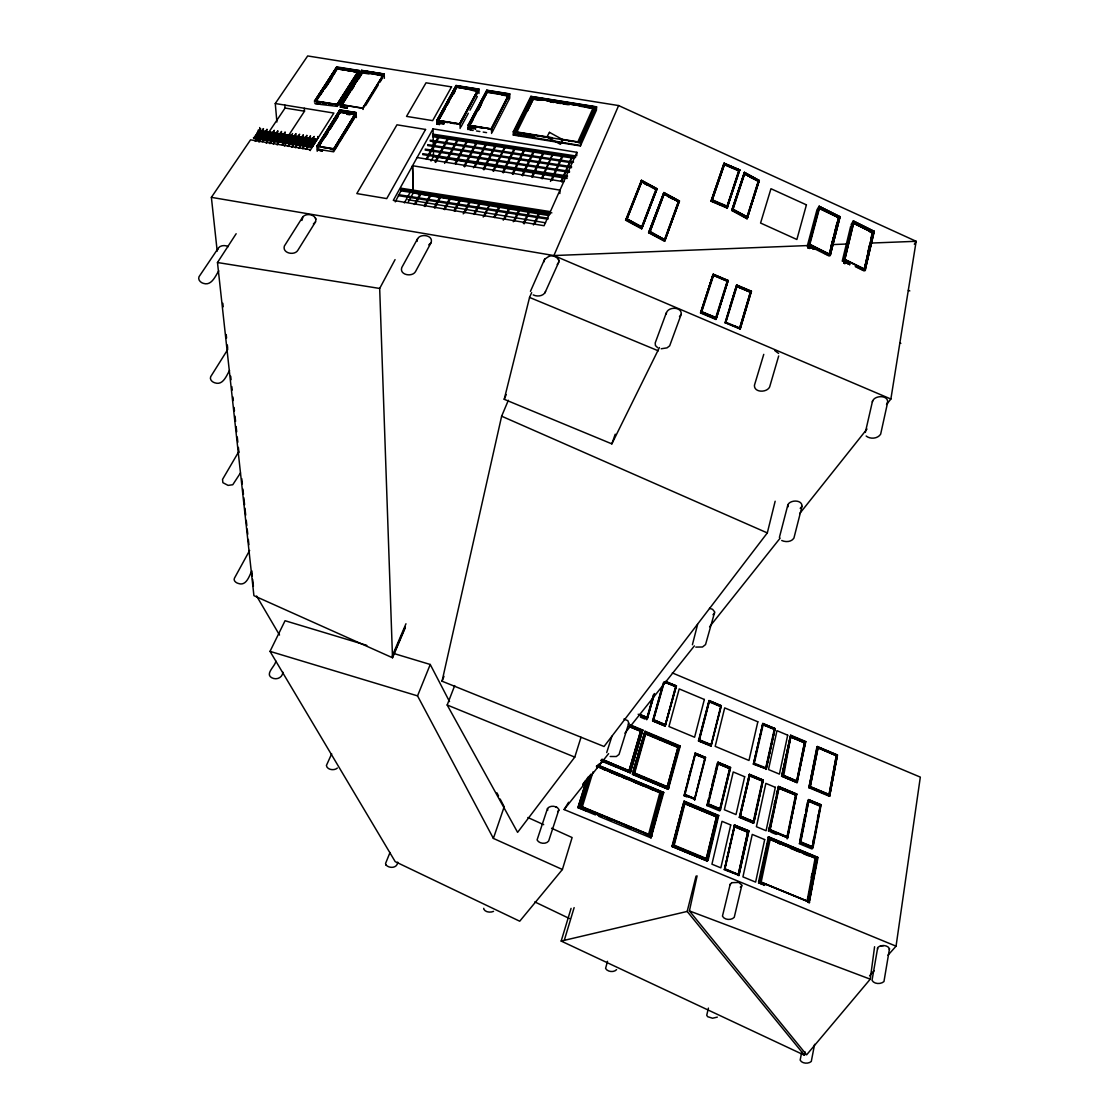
<?xml version="1.0" encoding="UTF-8"?>
<svg xmlns="http://www.w3.org/2000/svg" width="1119" height="1119" viewBox="0 0 1119 1119"><rect width="100%" height="100%" fill="white"/><g stroke="black" fill="none" stroke-linecap="round" stroke-linejoin="round"><path stroke-width="1.5" d="M477.477 90.751L459.461 124.153L438.2 120.544L456.706 87.268L477.477 90.751L459.461 124.153M478.065 91.059L456.468 87.058L437.613 120.95M478.96 93.45L478.974 89.142L456.076 85.492L436.662 121.439M486.751 91.282L486.765 90.205L509.76 93.884L509.704 98.178L492.388 131.916M487.143 92.317L508.837 95.786L505.508 95.255M487.674 128.559L490.961 128.923M491.227 130.028L509.411 94.024L486.919 90.429L468.441 125.118L486.989 90.695M491.605 133.441L491.647 129.091L468.078 125.258L468.092 129.622M255.761 135.231L314.145 144.113M255.65 135.007L314.103 144.365M315.068 142.84L256.573 133.273M258.461 130.28L316.999 139.805M259.65 127.552L259.804 128.084M259.832 129.105L260.853 129.077L259.79 128.741M508.963 98.472L509.005 96.304M340.763 105.102L361.885 70.959L383.481 74.413L361.927 71.658L340.763 105.102L344.302 105.745M513.299 135.049L513.285 131.678L530.896 96.346L596.581 106.837L596.413 110.166L580.397 145.96M515.537 135.007L514.125 134.266L579.069 145.274M515.425 132.252L530.154 102.99M516.81 132L533.525 98.262L593.126 107.788L532.49 98.304M517.3 135.287L518.726 135.525M520.475 135.805L521.916 136.042M530.882 97.185L530.896 96.346M312.215 147.33L253.412 137.777M257.608 131.664L316.062 141.26L257.79 132.308M488.094 128.909L491.297 129.426L509.061 94.332L487.087 91.506L468.847 125.776L487.087 91.506M559.864 193.531L559.976 190.132L576.872 152.31L433.039 128.867L393.301 200.385L544.086 225.73L559.976 190.132L412.547 165.71L413.219 192.93L548.758 215.561M483.758 908.32L483.73 909.048C485.408 912.377 490.416 912.726 493.535 911.384M576.733 155.765L576.872 152.31M577.796 142.029L593.126 107.788M596.581 106.837L580.593 142.603L580.439 145.96L513.243 135.035M530.448 291.36L544.645 259.202L548.856 256.405M448.929 137.735L448.173 137.329L434.983 161.891M450.411 196.832L451.153 197.35L450.467 196.748L444.061 209.169M544.002 261.86L544.659 259.202M557.206 264.448C562.549 259.482 553.653 254.097 548.856 256.405M480.848 201.91L480.135 201.406L480.806 202.007L474.708 214.414M486.835 143.54L486.094 143.12L473.519 167.85M484.695 215.981L490.444 202.875L483.198 217.016M547.499 808.533L537.078 839.935C538.994 843.782 546.114 844.579 548.66 840.998L558.941 809.527C557.052 805.694 550.002 805.023 547.499 808.533L547.778 810.142M715.726 317.712L727.182 281.233L713.572 275.47L701.669 311.991L715.796 317.558L701.879 311.683M726.972 206.288L738.736 170.606M739.659 328.203L750.387 292.157L736.945 286.422L750.443 291.947L739.659 328.203L733.56 325.615M255.426 141.358L263.511 128.615L255.174 140.924M258.811 130.741L316.943 139.19M266.294 143.162L274.337 130.294L266.294 142.742M310.271 150.478L309.949 149.373L310.215 150.492M313.152 145.344L254.433 136.266M665.092 724.762L653.72 719.699M288.198 146.449L296.031 133.637L288.017 145.974M292.549 133.539L284.436 146.03M291.849 147.009L299.654 134.196L291.779 147.148M765.746 767.914L774.25 729.378L763.074 724.804M303.165 134.77L295.346 147.722L303.375 135.329M302.815 148.715L310.522 135.861L302.564 148.267M306.816 135.301L299.011 148.281M795.455 795.091L778.74 788.168L795.595 794.896L786.951 837.11L769.788 829.808M330.343 149.247L333.518 149.778L355.8 112.697L339.882 110.11L317.376 146.197L339.882 110.11M666.253 313.949C666.77 306.508 681.877 306.228 681.261 314.187L669.666 345.841L667.008 347.869L661.203 348.778M610.163 756.486L616.317 756.528L619.031 754.43L628.78 723.266L627.829 720.664L623.884 719.055M697.095 875.869L689.402 910.922L806.617 1054.839L870.246 979.167L874.582 946.73M887.982 955.206L896.053 946.17L920.322 777.118L672.323 672.925M790.797 736.945L782.629 775.383M695.794 647.09L702.494 647.006L705.543 644.572L714.733 611.981L712.551 609.282L709.46 608.33M746.974 216.974L758.262 181.11L744.527 173.851L758.178 181.334M886.528 404.491L890.878 399.035L916.153 241.298L618.625 105.564L307.669 55.95L275.274 103.521L276.897 121.999M889.493 948.716L883.968 981.545C880.933 984.412 873.981 984.272 872.037 980.286L877.73 947.513C880.681 944.66 887.619 944.772 889.493 948.716L889.283 949.43M575.446 142.001L579.18 142.575L594.944 107.116L532.168 97.073L515.048 132.168L552.171 138.196M779.397 537.442L787.93 504.613C790.574 499.606 802.407 499.633 802.015 506.347L793.917 538.113C791.455 542.058 785.608 542.323 781.733 540.491M787.944 504.613L788.028 506.851M254.726 136.854L313.152 145.932M317.964 138.252L317.824 136.518L317.978 138.001M684.814 794.756L694.619 798.728L704.788 758.29L695.235 754.444L705.054 758.025M730.106 884.737L731.658 882.695M816.394 857.979L808.184 901.9L816.772 857.546L769.396 837.823L759.927 881.926L808.561 901.522M817.443 857.434L809.163 901.914L817.443 857.434L768.963 837.25L759.633 881.422L809.163 901.914M817.695 747.436L836.299 755.787L829.039 794.77L836.341 755.647L817.989 747.954L810.184 786.867L818.003 747.926M829.361 795.343L836.76 755.479L817.499 747.45M809.135 903.075L818.031 857.42L768.459 836.788L767.956 837.488M829.683 795.259L809.624 786.937L829.78 795.399L837.264 755.143L817.513 746.807L809.233 787.72M829.515 796.322L808.911 787.678L816.898 747.114L817.332 746.499L837.53 755.017L829.515 796.322L837.264 755.143M811.247 877.352L811.918 873.883M807.107 900.893L815.15 858.007L770.18 839.278L761.214 881.884M808.547 897.074L809.177 893.717M810.757 885.311L811.387 881.954M812.016 878.583L812.632 875.226M814.212 866.819L816.045 858.077L769.033 838.97L785.146 845.67M816.045 858.077L807.61 902.11M571.068 908.376L561.178 941.065L804.463 1055.231L805.093 1051.874M730.245 883.982L722.454 916.139C724.343 920.098 731.448 920.503 734.246 917.314L741.883 885.087L738.736 882.429L731.658 882.695M813.065 841.67L813.709 838.313M817.513 818.227L818.157 814.884M812.226 846.901L820.157 805.792L808.31 800.84L807.82 801.526M813.009 847.656L800.225 842.327L799.232 843.67L811.988 848.985L813.009 847.656L821.108 804.813L808.603 799.581L807.61 800.924M814.604 1044.307L811.289 1061.455C808.436 1064.085 802.015 1063.707 800.155 1060.127L801.764 1051.902M597.056 767.998L602.609 760.458M579.18 142.575L594.944 107.116M808.911 787.678L817.332 746.499M809.834 786.909L817.681 747.142L836.984 755.283M799.903 840.257L804.939 814.604M805.61 811.205L807.275 802.645M799.665 843.376L808.31 800.84M808.603 799.581L800.351 842.355L808.757 800.197L820.717 805.218L812.772 847.111L800.463 842.299L812.912 847.363M778.656 787.608L795.973 794.686L787.216 837.683L769.452 830.284L778.684 786.727L796.546 794.196L787.79 837.516L769.648 829.892M787.147 838.928L796.784 794.056L778.544 786.405L777.775 787.538M796.63 781.216L804.435 742.848L790.713 737.071M790.266 736.456L781.803 776.026L796.896 782.363L805.386 741.855L790.909 735.742L782.055 775.845L790.671 735.197L805.792 741.575L797.022 782.657L781.594 776.18L790.671 735.197M797.022 782.657L805.386 741.855M872.344 402.001C873.477 395.077 888.5 394.559 887.647 402.406L880.653 434.172C877.702 438.802 870.274 439.389 866.162 436.032M768.963 837.25L759.633 881.422M769.285 838.621L759.885 882.359L764.655 884.332M769.229 827.808L768.515 831.165L778.544 786.405M774.222 804.323L774.921 800.938M776.348 794.252L777.048 790.867M758.514 882.122L768.459 836.788M769.9 830.018L778.754 787.482M770.096 829.822L779.006 788M740.498 816.199L753.283 821.738L762.319 780.908L749.744 775.677L740.023 816.478L753.842 822.227L763.074 780.237L749.534 774.572L740.163 816.464L749.674 775.775M753.94 822.535L763.27 780.083L749.422 774.278L739.295 817.374L753.423 823.262L753.94 822.535L739.813 816.646M765.886 768.571L774.921 728.777L762.934 723.713L753.381 764.207L766.263 768.893L775.089 728.609L762.85 723.447L753.381 764.207M765.872 769.438L774.921 728.777M748.024 831.767L738.568 874.904M724.748 868.959L738.988 875.058L748.737 830.955L734.624 825.081L724.594 869.183L738.652 874.988L748.485 831.193L734.526 825.71L748.289 831.445M738.82 875.743L748.947 830.788L734.246 825.165M753.409 823.234L762.85 780.433L753.423 823.262M747.856 831.809L738.386 874.387L725.014 868.862L734.707 826.409M775.159 501.228L767.312 532.924L604.05 746.499L442.061 681.219L501.634 416.198L508.348 400.28M864.274 270.28L868.526 251.551M864.567 269.833L873.058 232.388L853.014 223.003M873.268 232.206L864.735 269.847L873.645 231.647L853.293 222.275L873.645 231.647M874.009 231.423L865.211 269.497L874.009 231.423L853.517 221.226L844.02 260.265M762.85 723.447L753.744 763.885L766.109 768.501M865.001 270.756L874.289 231.339L853.335 220.919L851.111 224.527M763.144 724.706L754.304 763.284L765.816 767.816M734.693 825.444L724.525 869.337L734.512 824.773M867.729 253.076L869.435 245.173M870.96 238.459L871.729 235.102M753.465 822.255L739.701 817.052L749.422 774.278M864.344 269.147L872.68 232.402L853.587 223.087L844.775 259.65L864.26 269.287L872.68 232.402M865.337 432.424L872.61 400.742M580.607 806.337L590.063 775.285M719.629 810.296L729.854 768.319M730.315 767.746L718.104 762.459L730.441 767.62L720.538 809.415L708.005 804.127M708.565 798.812L706.928 805.554L719.797 810.925L730.637 767.466L718.02 762.179L717.209 763.424M706.075 859.154L716.58 816.45L706.467 858.916M707.054 858.119L717.027 816.52L684.255 803.106M706.774 859.616L717.027 816.52M707.04 859.63L717.88 815.625L707.572 859.014L673.708 844.999L684.73 801.819L717.88 815.625M717.825 816.8L718.72 815.471L684.101 801.064L671.946 846.496L707.292 861.126L709.25 852.916M710.019 849.629L712.761 838.145M713.53 834.858L717.433 818.437M708.425 1008.093L706.732 1015.269L707.67 1016.695L712.565 1018.234L717.321 1017.129M842.229 261.161L850.706 226.15M843.502 260.126L853.335 220.919M853.615 221.688L844.258 259.72M844.775 259.65L853.587 223.087M709.404 795.441L711.041 788.699M711.866 785.328L714.328 775.201M715.153 771.858L716.803 765.116M707.194 805.484L718.02 762.179M720.286 809.317L707.963 804.323L718.16 762.794L730.217 767.844L718.16 762.794M720.063 808.757L708.383 803.89L718.216 763.606L729.672 768.403L719.951 808.925M659.413 347.533L611.841 443.879L504.221 399.315L529.553 297.43L531.651 292.646M711.027 746.177L721.335 705.683L709.026 700.494L698.466 740.904L711.027 746.177L721.154 705.837L709.11 700.76L698.843 740.582L710.859 745.632L720.72 706.285M266.979 129.245L258.993 141.54M839.879 216.778L830.382 254.572L839.879 216.778L819.318 206.539L809.275 244.138L830.382 254.572M830.004 255.803L840.159 216.694L819.136 206.232L816.968 209.826L807.233 246.208M694.619 800.155L705.599 757.409L695.221 753.073L694.801 753.744M804.463 1055.231L687.178 911.439L696.046 876.107M831.053 246.544L833.375 237.088M834.396 233.298L836.732 223.786M838.551 217.743L829.277 254.335L838.551 217.743L819.472 208.26L809.806 244.529M830.144 251.957L832.704 241.83M833.557 238.445L836.103 228.318M836.956 224.947L838.928 217.743L818.814 208.33M839.516 217.002L819.416 207.001L809.177 244.725L829.752 254.894L839.516 217.002L819.318 206.539M269.959 143.68L277.946 130.839L269.791 143.148M674.016 845.894L684.912 803.568M273.316 143.861L281.442 131.427M688.353 778.95L690.927 768.865M687.066 796.994L684.031 795.749L695.221 753.073M695.291 753.339L705.432 757.591L695.291 753.339L684.227 795.721M684.94 794.7L695.375 754.374M672.393 846.412L706.97 860.721L672.393 846.412L683.122 804.463M699.403 739.995L709.306 701.739M672.645 846.328L684.129 801.092M673.918 842.747L677.722 827.836M678.394 824.717L681.107 814.576M681.793 811.443L683.653 804.631M673.428 845.81L684.772 801.903L717.797 815.653M285.065 131.986L277.106 144.883L285.275 132.532M667.078 787.342L678.086 746.974L667.19 787.147M667.623 788L678.534 747.086L645.173 733.337M633.676 773.858L645.635 731.98L634.067 772.781L668.533 787.147L679.401 746.121L668.015 787.804L633.382 773.509L667.735 787.818M680.254 746.009L644.992 731.239L632.291 774.362L668.267 789.343L680.254 746.009L679.359 747.436M650.279 835.473L661.986 792.322L649.985 835.935L645.229 833.963M651.3 835.809L662.896 792.364L651.3 835.809L579.74 806.184L588.818 776.432M808.436 245.145L819.136 206.232M651.034 837.935L663.735 792.448L598.497 765.298M648.544 834.522L659.972 792.364L596.539 766.039M649.775 835.459L661.329 792.574L649.901 835.264M665.287 724.972L676.254 686.087L665.665 681.625M662.35 686.227L652.601 720.832L665.218 726.119L676.449 685.933L665.623 681.373M665.651 682.017L676.044 686.255L665.064 725.588L652.964 720.58L663.609 682.366M217.604 249.887C218.555 245.299 224.765 244.669 228.276 246.628M663.721 682.758L653.076 720.944M663.875 683.597L653.552 719.923L665.162 724.511M630.235 772.823L642.768 730.078L630.235 772.823L601.784 761.214M653.524 694.675L646.894 717.922M653.776 694.689L647.453 717.741L639.816 714.635M646.726 719.769L654.517 693.542L647.565 717.964L639.788 714.761M633.228 771.019L637.019 757.689M637.97 754.36L645.034 731.266M634.823 769.047L636.207 764.165M637.131 760.906L644.81 733.407M628.99 770.907L640.697 730.861L629.074 770.753M601.001 760.388L629.899 772.432L641.9 730.189L629.857 771.453L601.952 759.172M607.519 961.291L605.575 968.425C607.449 971.977 613.981 972.635 616.597 969.614M778.684 355.968L769.634 386.978C766.921 392.811 753.968 392.797 754.43 385.286L763.759 354.359M697.585 624.486L692.409 644.74M740.163 328.79L751.227 291.36L736.764 285.247L725.336 322.552L740.093 328.692M740.163 329.294L751.45 291.234L736.666 284.981L729.728 307.152M395.259 201.868L401.861 189.097M561.178 941.065L564.284 940.338L574.131 907.621M411.093 190.566L411.792 191.181L411.093 190.566L404.393 202.903M650.908 835.585L580.132 806.295L589.154 776.684M590.804 774.208L580.915 806.701M366.822 645.369L285.051 620.723L270.029 651.37L395.203 861.644L519.72 921.217L562.395 869.491L572.117 837.544L551.569 828.242M582.23 807.079L592.986 771.956M725 322.901L736.666 284.981M725.602 322.538L736.848 285.555L750.989 291.527L740.037 328.538M586.104 780.95L577.936 807.68L595.448 814.912M577.991 807.694L586.524 781.034M420.912 192.118L421.611 192.72L420.912 192.118L414.282 204.469M716.314 318.579L728.217 280.505L713.237 274.169L700.536 312.97L715.894 319.447L716.314 318.579L700.956 312.103L713.237 274.169M430.689 193.741L431.444 194.258L430.759 193.657L424.199 206.022M744.513 172.592L732.539 209.449L747.52 217.618L759.102 180.593L744.513 172.592L732.232 210.218L746.835 218.219L758.612 180.956L744.037 173.753M758.85 180.732L747.114 217.715L732.525 209.771M715.894 319.447L727.993 280.645L713.335 274.435L700.998 312.705L715.698 318.901L727.364 281.638M747.044 218.806L759.325 180.481L744.415 172.298L731.728 210.47L747.044 218.806L759.102 180.593M713.041 275.596L701.193 311.963L716.216 318.3L727.993 280.645M301.878 220.471L303.095 216.624M301.808 219.114L302.228 217.799L284.366 246.054C282.058 253.37 294.759 255.957 297.934 250.152L315.544 221.828C317.796 215.142 307.026 212.344 303.095 216.624M454.706 685.583L447.18 704.998L517.607 832.354L574.774 757.115L581.013 737.295M440.536 195.279L441.292 195.811L440.536 195.279L434.116 207.588M606.708 752.569L611.939 736.204M738.232 874.596L747.674 832.046L734.4 826.703M467.085 140.323L467.798 140.295M455.755 163.836L467.84 140.407M712.831 275.05L700.55 312.97L700.956 312.103M731.728 210.47L744.415 172.298M732.707 209.589L744.541 173.249M460.273 198.385L461.028 198.902L460.273 198.385L454.006 210.736M723.867 164.689L724.273 163.752L711.922 200.245L727.49 206.833L739.589 170.032L724.189 163.444L711.74 200.427M711.32 201.028L726.93 207.533L739.113 170.452L724.203 164.213M711.46 200.735L726.916 207.477L739.323 170.186L724.217 163.92M727.154 208.078L739.827 169.906L724.077 163.164L710.999 201.196L727.154 208.078L727.602 207.127L711.432 200.231L724.077 163.164M470.232 199.853L470.917 200.455L470.232 199.853L463.21 213.855M713.418 274.742L727.742 280.813L713.335 274.435M562.395 869.491L493.381 838.411L504.179 806.771L500.151 799.036M724.371 164.661L712.174 200.203L724.441 164.493M489.982 203.043L490.765 203.462M499.913 204.595L500.655 205.127L499.969 204.511L493.955 217.044M729.518 768.613L718.076 763.815M524.951 149.359L512.978 174.354M611.841 443.879L615.24 434.172M509.914 206.078L510.6 206.679L509.914 206.078L503.242 220.177M519.873 207.63L520.559 208.246L519.873 207.63L513.285 221.758M529.777 209.281L530.518 209.812L529.846 209.197L523.342 223.352M678.953 201.266L664.868 239.914L649.426 231.647L665.092 240.081L679.219 201.112L663.987 192.846L649.118 232.458L663.987 192.846M664.616 241.312L679.471 201L663.889 192.538L648.614 232.696L664.616 241.312L679.219 201.112M648.978 232.556L664.434 240.711L678.422 202.133M539.764 210.848L540.505 211.379L539.834 210.764L533.427 224.947M666.392 312.635L655.202 342.946L655.44 345.561L657.692 347.715M417.597 238.711L401.777 267.553C399.161 275.008 412.156 277.372 415.471 271.679L431.039 242.767C434.214 234.179 416.674 232.738 417.107 241.368M648.614 232.696L663.889 192.538M654.853 193.097L641.495 228.234L626.039 219.911L641.593 180.565L656.895 188.873L641.677 228.835L625.605 220.177L641.495 180.271L657.147 188.761L641.677 228.835M642.068 227.479L626.416 219.128L642.138 227.605L656.895 188.873M641.691 181.879L626.892 219.24L641.76 181.754M442.061 681.219L443.977 676.38M626.64 219.268L641.663 180.914L656.615 189.027L641.76 227.703M397.707 862.134C397.455 868.316 389.272 868.666 385.971 864.973M493.381 838.411L417.541 695.878L430.242 664.476L393.524 653.412M389.999 852.51L385.565 863.462L385.999 865.043M355.8 112.697L339.924 110.459L317.642 147.148L317.544 146.099M261.203 133.707C259.776 132.294 260.713 138.952 256.671 140.462M667.637 788.489L633.13 773.942L634.025 774.054M504.221 399.315L506.236 394.559M392.433 655.524L405.973 623.759M392.489 656.993L405.33 626.794M236.151 233.731L217.478 262.517L253.915 595.672L392.517 657.762L405.358 627.563M618.625 105.564L553.891 255.552L211.379 197.35L217.198 251.188M560.969 181.362L572.131 156.268M561.696 181.879L572.676 156.17M664.057 193.181L678.841 201.42M678.59 747.296L645.817 733.463L634.445 773.747M595.77 106.92L579.936 142.281L595.77 106.92L531.525 96.64L514.125 131.608L531.525 96.64M533.203 294.884C537.232 296.969 543.722 296.227 545.526 291.555M534.868 223.912L540.505 211.379M578.873 142.561L594.455 107.802L532.49 97.885L515.02 133.175M544.939 292.87L558.829 261.986M550.492 181.418L562.521 154.8M551.919 180.369L563.235 155.317M747.604 832.2L734.568 826.619M331.686 753.8L326.398 765.494C327.07 769.998 334.427 770.879 337.365 768.04M710.999 201.196L711.432 200.231M524.098 223.884L530.518 209.812M712.383 199.909L727.042 206.12M541.442 178.355L552.926 153.345M542.169 178.858L553.276 153.149M514.768 220.737L520.559 208.246M739.379 170.857L739.827 169.906M665.483 725.28L653.384 719.979M531.707 176.844L543.344 151.876L544.086 152.058M532.42 177.361L544.044 152.38M744.597 172.913L758.738 180.872M504.725 219.142L510.6 206.679M521.972 175.333L533.763 150.408M522.699 175.851L534.476 150.925M701.109 313.096L701.249 312.243M494.71 217.562L500.655 205.127M512.25 173.837L524.21 148.953L524.951 149.135M727.812 281.373L728.217 280.505M749.618 774.894L762.738 780.558M715.684 318.845L715.95 318.062M503.27 172.844L515.369 148.002M736.47 286.38L750.597 292.339M737.001 286.31L725.797 322.58M413.275 192.944L412.589 165.724M502.557 172.34L514.656 147.498M725.979 322.3L739.743 328.049M473.952 213.883L480.135 201.406M492.864 170.829L505.131 146.03M493.591 171.347L505.746 146.002M751.031 292.073L751.45 291.234M515.048 132.168L532.168 97.073M527.441 111.117L533.525 98.808L542.03 100.164L533.287 99.143L538.435 99.969M282.953 672.239C282.352 677.904 276.337 680.282 271.763 677.75C264.574 673.82 275.596 665.917 275.833 661.063M483.912 169.85L496.318 145.092M464.735 212.834L470.917 200.455M483.184 169.333L495.605 144.575M454.762 211.267L461.028 198.902M475.029 166.815L486.807 143.638M444.816 209.687L451.153 197.35M463.867 166.353L476.596 141.679M464.595 166.871L477.309 142.183M490.961 129.091L508.278 95.325L487.408 91.982L469.602 125.622L484.387 128.028M491.297 129.426L509.76 93.884M796.784 782.027L782.167 775.691M681.261 314.187L679.485 316.565M434.871 208.12L441.292 195.811M455.027 163.318L467.113 140.225M778.81 787.091L796.266 794.392L787.594 837.222M424.954 206.553L431.444 194.258M444.607 163.374L457.643 138.784M446.145 162.353L458.356 139.288M468.078 125.258L486.765 90.205M469.015 125.874L487.157 91.772M469.015 126.419L476.107 113.075M479.268 107.144L486.359 93.8M471.225 123.188L472.847 120.083M477.701 110.949L481.743 103.34M478.414 110.012L480.848 105.424M392.517 657.762L379.677 288.45L395.063 259.622M435.711 162.395L448.887 137.847M415.862 203.462L421.611 192.72M460.944 126.993L468.315 113.257M469.938 110.235L477.323 96.5M478.624 89.296L459.951 123.915L437.011 120.195L456.216 85.715L478.624 89.296L459.713 124.545M460.133 128.503L460.105 124.153L478.974 89.142M475.827 96.038L478.233 91.576M251.495 571.515C248.991 576.831 245.984 586.412 238.179 583.405C236.039 582.817 233.2 580.705 234.43 578.215L249.635 550.436M306.228 148.841L314.159 136.42L306.284 149.386M426.213 158.87L438.732 135.889M426.94 159.388L439.445 136.392M408.253 202.049L413.303 192.888M431.011 161.024L433.501 156.478L433.039 128.867M819.416 207.001L839.138 217.562M441.012 121.509L437.431 120.852L456.216 85.715M438.214 120.698L456.706 87.268M439.893 118.278L444.942 109.144M447.46 104.613L449.139 101.591M453.279 94.555L454.971 91.52M819.919 806.142L808.631 801.288M240.487 472.917L232.766 484.737L228.094 485.394L222.877 482.667L222.541 479.394L238.655 451.824M602.512 760.696L596.707 768.194M640.963 181.222L641.495 180.271M641.159 181.824L641.607 181.25L656.363 189.265L641.425 181.362M625.605 220.177L626.15 219.254L642.236 227.912M626.43 219.45L626.472 219.953M580.705 808.296C573.907 805.82 592.678 813.499 586.118 810.534M582.398 806.799L648.684 834.312M582.621 809.093L584.202 809.736M627.13 218.946L641.733 226.765M655.958 189.447L641.593 227.157L627.06 219.086M656.587 189.67L657.147 188.761M647.104 717.419L639.942 714.426M646.572 719.181L647.034 718.412L639.495 715.251M640.334 731.211L629.102 726.511L640.446 731.029M663.539 194.091L664.001 193.531L649.705 231.661M645.677 732.05L645.243 732.777L678.869 746.863M652.601 720.832L665.218 726.119M645.663 734.022L677.652 747.422M675.862 686.451L664.28 682.058M676.449 685.933L665.553 682.184M649.44 231.969L649.146 232.276M679.471 201L678.911 201.91L664.154 194.021L650.125 231.465L664.532 239.634L678.324 201.658L663.987 194.147L650.055 231.591M558.885 810.324L557.626 811.695M633.69 773.509L634.123 772.781M634.977 774.446L635.746 774.768M665.232 725.252L675.554 686.688L664.336 681.961M808.352 248.054L809.149 247.733M636.683 775.159L637.452 775.481M638.403 775.873L639.173 776.194M365.563 105.606L378.138 85.156M379.928 82.233L382.628 77.854M640.11 776.586L640.893 776.908M354.695 117.677L333.63 151.806L318.873 149.386L318.943 150.408L319.237 149.442M362.528 108.361L383.481 74.413M383.845 74.12L362.878 108.151L340.302 104.431L361.745 70.581L383.845 74.12L361.745 70.581M362.822 108.683L384.209 73.98L361.605 70.357L339.98 105.676M814.492 248.95L814.954 249.187M641.83 777.299L642.6 777.621M643.551 778.013L644.32 778.334M317.223 151.289L316.901 146.197L339.826 109.886L356.094 112.543L333.392 149.289L330.035 148.729M333.406 149.54L354.891 114.53M333.504 149.932L337.183 143.847M338.973 141.078L355.52 114.18L355.506 113.117L339.952 110.585M340.847 138.966L343.589 134.546M346.317 130.112L349.058 125.692M351.786 121.258L353.618 118.306M335.336 148.491L338.022 144.127M339.826 141.218L342.512 136.854M344.316 133.944L355.101 116.474M229.549 370.501C226.402 375.788 222.961 385.705 214.848 382.824C212.302 382.152 209.421 379.537 210.694 376.683L227.744 349.492M839.614 217.59L840.159 216.694M896.053 946.17L564.102 809.555L568.62 802.267M914.335 244.236L916.153 241.298L871.183 243.061M628.263 724.091L628.78 723.266M317.796 147.33L340.05 112.012L355.394 114.516L355.436 115.355M318.775 146.715L320.635 143.764M323.419 139.343L326.188 134.937M328.972 130.517L331.756 126.097M334.539 121.691L338.246 115.803M325.643 136.42L328.371 132M330.189 129.119L338.372 116.11M714.579 612.988L712.985 614.751M361.815 70.847L340.302 104.431M362.206 72.12L341.561 104.962L362.206 72.12L382.712 75.407M343.589 102.039L346.344 97.675M349.1 93.311L351.87 88.947M353.702 86.037L357.381 80.218M359.227 77.309L361.983 72.945M343.379 102.71L349.674 92.723M351.464 89.926L354.163 85.617M356.849 81.407L359.549 77.085M351.394 90.457L354.108 86.177M358.612 79.043L362.22 73.336M744.708 173.725L732.931 209.561L747.072 216.82L733.197 209.253M336.917 104.571L357.688 71.924L337.239 68.651L316.02 101.186L337.253 68.819M337.155 105.116L359.185 70.497L336.651 66.888L314.439 102.067M340.847 99.885L343.617 95.535M347.282 89.758L349.128 86.862M352.793 81.072L354.639 78.176M340.666 100.262L342.47 97.409M345.198 93.129L347.911 88.849M350.625 84.568L352.443 81.715M354.247 78.862L356.961 74.581M358.514 72.917L337.267 106.375L320.3 104.417L320.747 103.843M844.411 263.524L844.873 263.762M662.742 794.014L663.735 792.448M306.998 135.889L298.983 147.666M698.466 740.904L711.39 745.618M720.608 706.551L721.335 705.683M872.288 233.032L869.365 231.577M873.715 232.234L874.289 231.339M758.766 181.362L759.325 180.481M802.015 506.347L800.211 508.348M746.835 218.163L747.226 217.338M685.122 794.434L694.647 798.532M320.02 95.549L322.859 91.212M326.636 85.408L329.476 81.058M332.315 76.721L335.14 72.371M324.37 89.212L331.742 77.84M326.147 86.904L331.714 78.386M886.863 403.609L887.647 402.406M314.747 100.822L336.777 67.112L314.747 100.822L337.309 104.487L358.821 70.637L336.847 67.378M336.917 67.49L315.138 100.822M315.404 101.591L337.043 68.455L358.318 72.399M684.786 803.75L716.188 816.814M281.624 132L273.358 143.75M282.366 144.952L304.508 111.201L304.312 108.249M717.391 763.983L718.048 763.186M694.493 799.553L705.236 757.787L695.291 753.493M218.764 270.868C215.366 276.099 211.519 286.156 203.378 283.359C200.623 282.631 197.699 279.778 199.014 276.729L217.953 248.628M671.946 846.496L672.869 845.153L708.201 859.812L718.72 815.471M259.021 142.043L267.217 129.748M706.928 805.554L707.74 804.337L720.622 809.708M762.668 724.566L774.53 729.21M682.086 849.727L676.142 847.531L682.842 849.922M262.489 141.651L285.065 108.039L284.841 105.074M775.089 728.609L762.487 724.007M211.379 197.35L250.544 139.847L310.592 149.792L333.882 113.075L275.274 103.521M707.292 861.126L708.187 859.77M763.27 780.083L762.752 780.81L749.394 775.257M829.752 254.894L809.499 244.166M739.295 817.374L739.995 816.646M740.596 816.073L753.409 821.402M781.594 776.18L782.195 775.313L797.637 781.789M805.792 741.575L805.176 742.443L790.615 736.246M782.055 775.901L782.657 775.005L797.371 781.174L796.84 781.691M783.524 776.516L790.909 735.742L790.518 736.596L804.785 742.708L790.336 736.61L804.981 742.582M747.814 831.865L734.4 826.102L747.982 831.893M724.063 869.645L739.086 875.366M770.194 829.669L787.133 836.676M795.973 794.686L778.474 787.608M796.001 795.147L796.784 794.056M770.138 831.683L770.25 831.515M771.019 832.046L771.145 831.879M810.394 786.657L829.095 794.476M808.617 800.631L820.423 805.568L812.52 847.195M384.335 78.316L384.209 73.98M808.771 801.092L800.826 841.838L812.366 846.719M758.528 883.283L759.913 883.325M820.814 805.12L808.701 799.861L821.108 804.813M315.544 221.828L313.39 223.94M741.743 885.842L740.316 887.115M583.405 783.482L585.279 781.062M583.405 783.72L585.615 781.048M583.167 784.251L588.118 777.173M597.168 766.837L599.141 764.165M583.433 784.377L588.79 777.425M596.777 767.438L599.406 764.193M583.558 784.475L586.258 781.034M599.714 763.829L597.07 767.396M583.447 784.797L588.972 777.747M599.826 763.885L597.168 767.662M564.102 809.555L608.61 753.633M624.892 733.183L694.381 645.887M709.572 626.794L780.139 538.141M799.679 513.593L866.987 429.039M431.039 242.767L428.731 244.879M869.547 975.824L874.163 970.677M804.519 742.736L796.84 781.09L782.727 775.229M665.329 725.084L653.3 720.035M748.597 831.095L734.624 825.276M711.138 745.128L699.207 740.037L709.18 701.053L720.986 706.243M739.701 817.052L753.227 822.689M763.074 780.237L749.562 774.74M781.803 776.026L796.896 782.363M796.546 794.196L778.684 786.727M739.589 170.032L724.189 163.444M699.025 740.177L711.25 745.226M809.485 787.398L829.165 795.693M491.409 128.895L468.441 125.118M550.016 212.232L550.03 213.1M633.2 772.907L669.176 787.916M711.782 200.077L727.49 206.833M564.284 940.338L687.178 911.439M333.462 148.743L317.209 146.03M880.513 945.905L883.506 945.639M258.713 140.379L258.251 130.112M808.939 245.509L553.891 255.552L890.878 399.035M831.417 244.627L846.985 244.012M579.642 807.876L580.257 807.079L586.594 809.694M261.342 138.35L260.629 138.015L261.58 138.183M432.591 134.098L575.6 155.933M432.563 135.035L575.53 156.884M432.647 135.707L575.558 157.555M432.605 136.658L573.767 158.241M430.2 140.155L573.543 162.115M430.172 141.106L571.739 162.801M427.71 144.617L571.599 166.703M427.682 145.568L571.515 167.668M425.248 149.121L569.571 171.333M425.178 150.072L569.473 172.284M422.758 153.653L567.515 175.977M422.702 154.604L567.431 176.928M315.054 142.225L256.755 133.329M253.677 138.406L312.187 146.883M401.092 188.23L550.254 211.617M401.008 189.195L551.863 212.862M401.161 189.88L550.226 213.267M401.078 190.845L550.114 214.247M398.518 194.678L548.044 218.205M398.434 195.657L547.932 219.184M532.21 97.619L594.832 107.634M478.456 89.52L456.286 85.981L437.011 120.195M579.488 106.151L591.405 108.067L586.286 107.284M456.398 86.792L478.233 90.289L456.37 86.093L437.431 120.852M550.45 101.899L553.891 102.444M557.318 102.99L560.745 103.535M564.186 104.095L567.613 104.64M336.973 68.189L358.444 71.63L336.931 104.738L317.628 101.605M363.661 72.721L366.934 73.253M378.418 75.085L381.691 75.616M501.844 95.003L506.655 95.772M340.33 69.518L343.603 70.035M346.876 70.567L350.135 71.084M353.408 71.602L356.681 72.134M363.941 73.099L369.074 73.98M472.694 90.527L477.477 91.296M217.478 262.517L379.677 288.45M514.978 131.65L552.199 137.693M560.647 139.064L579.264 142.085M513.285 131.678L580.593 142.603M560.619 139.567L565.682 140.379M568.578 140.882L572.424 141.484M339.924 104.585L363.074 108.347L363.115 109.438M436.648 120.334L460.105 124.153M472.05 126.307L476.862 127.076M479.268 127.538L483.282 128.125M314.369 100.962L337.434 104.71L337.49 105.815M444.313 121.971L447.81 122.614M451.195 123.09L454.636 123.65M316.915 101.773L320.426 102.402M323.671 102.864L327.112 103.494M330.441 103.969L337.183 104.403M322.454 103.591L325.685 104.123M328.93 104.64L332.175 105.172M469.77 129.888L473.141 130.447M476.484 130.979L479.855 131.538M483.212 132.084L486.569 132.629M340.008 111.662L355.52 114.18M354.905 114.781L340.148 112.376L318.314 147.051L340.134 112.124L340.092 112.851M346.75 114.292L350.023 114.823M285.065 108.039L304.508 111.201M433.501 156.478L567.151 178.494M417.107 157.513L563.752 181.712M316.901 146.197L333.574 148.967L333.672 150.673M323.335 147.624L326.678 148.17M407.931 199.7L545.512 222.793M270.029 651.37L417.541 695.878M709.166 701.809L720.44 706.551M689.402 910.922L870.246 979.167M555.611 806.785L556.884 807.303M447.18 704.998L574.774 757.115M529.553 297.43L658.294 350.82M578.859 806.1L652.027 836.383M589.769 811.009L592.93 812.324M599.28 814.94L602.442 816.255M607.197 818.227L611.953 820.199M626.22 826.102L630.976 828.06M678.869 847.824L673.037 845.726L682.954 849.755M682.03 849.209L706.117 859.112M687.709 851.727L705.446 858.958M687.598 851.895L690.773 853.21M695.542 855.182L701.893 857.811M759.032 881.436L809.666 902.39M684.31 850.72L705.166 859.35M760.864 882.373L764.025 883.674M598.595 816.227L650.964 837.893M761.242 883.87L762.333 884.318L760.934 884.276M763.662 884.863L764.739 885.311L763.354 885.283M740.093 816.422L753.842 822.227M604.106 760.263L629.284 770.753M602.609 759.955L630.892 771.732M667.428 787.119L634.557 773.551M604.75 761.228L629.535 771.55L641.187 730.945L630.067 726.287M800.127 842.621L803.176 843.88M806.226 845.153L810.785 847.055M601.49 760.039L628.095 771.117M769.299 830.074L787.944 837.851M601.183 760.291L629.899 772.432M707.754 804.575L720.035 809.694M684.464 795.077L695.053 799.484M771.62 832.466L776.278 834.396M597.63 765.186L662.896 792.364M597.994 765.55L662.448 792.378M596.986 765.788L661.749 792.56M596.875 765.997L661.203 792.77M769.117 837.571L817.094 857.546M684.338 802.575L717.349 816.311M596.413 766.263L659.972 792.853M602.456 768.921L605.645 770.25M610.442 772.25L620.024 776.236M623.227 777.565L626.416 778.894M634.403 782.223L643.998 786.209M650.391 788.867L653.58 790.196M717.083 816.702L683.737 802.924M683.905 803.148L716.314 816.632M788.377 847.013L814.17 857.755M777.859 843.111L781.09 844.411M790.727 848.426L800.365 852.426M803.54 853.797L808.394 855.769M774.866 350.653L778.586 353.408M699.515 739.855L710.971 744.541M638.152 714.258L647.635 718.244M810.338 786.741L829.025 794.574M753.758 763.648L766.263 768.893L774.81 728.861L762.934 723.713M782.349 775.439L797.064 781.608M809.345 787.063L829.962 795.721M640.418 717.111L645.145 719.111M629.899 724.706L642.768 730.078M630.57 725.504L641.9 730.189M645.635 731.98L679.401 746.121M749.576 775.761L762.235 781.034M630.235 726.049L641.481 730.763M629.899 726.343L641.467 731.225M717.797 763.368L729.826 768.417M695.137 753.968L705.026 758.109M644.446 733.071L678.743 747.478M725.112 322.692L740.26 329.07M713.349 275.162L727.49 281.163M701.291 311.935L716.146 318.202M721.042 705.935L709.11 700.76M709.026 701.333L720.762 706.285M724.091 164.213L739.099 170.634M724.273 164.689L738.68 170.857M908.306 290.269L909.817 290.926M501.634 416.198L767.312 532.924M527.874 817.513L543.68 824.661M534.812 901.914L569.487 918.545M583.097 784.992L588.972 777.901L588.104 777.467M601.882 760.416L602.777 760.85M865.393 269.525L844.425 259.216M844.076 259.23L865.574 269.861M859.882 267.525L863.001 269.064M856.161 266.602L862.203 269.595M855.266 266.574L864.05 270.924M808.995 244.222L830.578 254.894M824.199 253.146L828.759 255.398M814.394 248.712L829.081 255.971M809.708 248.012L809.373 248.558M873.799 231.605L853.517 221.226M854.524 223.758L871.253 232.081M649.174 231.773L665.19 240.389M664.015 193.014L679.079 201.196M663.819 193.629L678.673 201.686M641.593 181.879L655.874 189.573M644.124 183.404L647.118 185.055M668.001 196.496L672.449 198.916M732.302 209.575L747.618 217.911M744.541 172.76L758.976 180.677M749.758 176.886L752.597 178.467M256.601 596.007L279.526 635.046M430.242 664.476L449.53 701.599M496.948 792.853L498.542 795.945M315.362 217.827L315.894 219.156M558.479 259.314L558.913 260.629M877.52 948.241L877.73 948.982M222.821 303.277L223.199 306.746M226.192 334.525L226.57 338.008M227.325 344.946L227.703 348.415M230.696 376.208L231.073 379.677M231.829 386.614L232.206 390.097M232.948 397.035L233.325 400.504M234.081 407.456L234.444 410.925M235.018 416.142L235.577 421.345M236.137 426.563L236.696 431.766M237.27 436.969L237.829 442.187M238.389 447.39L238.948 452.608M241.76 478.652L242.333 483.856M242.893 489.059L243.452 494.276M243.83 497.745L244.585 504.697M244.949 508.166L245.704 515.104M246.264 520.321L246.823 525.524M247.201 529.007L247.775 534.211M248.334 539.414L248.894 544.631M251.705 570.676L252.265 575.879M252.642 579.362L253.398 586.3M257.985 133.469L258.559 140.323M320.468 149.652L320.524 150.673M320.02 149.582L320.09 150.603M319.67 149.512L319.726 150.547M315.32 103.605L314.831 103.521M322.398 149.974L322.468 150.995M322.048 149.918L322.104 150.939M321.615 149.834L321.671 150.869M321.251 149.778L321.321 150.799M320.817 149.708L320.887 150.729M336.651 66.888L336.707 67.979M340.973 105.745L361.997 71.924L383.341 75.868M356.094 112.543L356.332 117.579M361.605 70.357L361.661 71.448M359.185 70.497L359.367 74.791M456.076 85.492L456.076 86.569M474.484 128.153L473.98 128.741L474.484 128.153M475.099 128.265L475.603 128.993L475.099 128.265M514.139 133.259L515.565 134L514.139 133.259M517.328 133.776L518.74 134.518L517.328 133.776M520.503 134.294L521.93 135.035L520.503 134.294M523.706 134.812L525.119 135.553L523.706 134.812M526.895 135.329L528.322 136.07L526.895 135.329M530.084 135.847L531.511 136.588L530.084 135.847M533.273 136.364L534.7 137.105L533.273 136.364M899.886 342.806L900.641 343.281L899.886 342.806M764.683 839.572L755.619 882.108L742.932 876.876L752.248 834.424L764.683 839.572M787.692 735.183L779.411 774.11L768.487 769.55L776.964 730.679L787.692 735.183M775.327 787.342L766.081 830.732L756.416 826.717L765.858 783.384L775.327 787.342M744.681 776.74L736.008 814.576L724.343 809.736L733.225 771.97L744.681 776.74M757.829 721.797L748.975 760.472L715.181 746.359L724.692 707.893L757.829 721.797M730.735 824.955L720.846 867.854L711.936 864.19L722.007 821.332L730.735 824.955M704.355 699.473L694.591 737.239L668.938 726.525L679.205 688.912L704.355 699.473M806.421 204.861L796.868 239.494L760.57 223.031L770.963 188.719L806.421 204.861M549.443 132.35L546.953 136.938L560.409 144.295L562.913 139.735L549.443 132.35M451.544 86.89L432.661 120.628L406.533 116.39L426.031 82.806L451.544 86.89M425.556 129.468L386.74 198.595L356.821 193.573L396.965 124.81L425.556 129.468M579.418 807.163L580.985 807.82L579.418 807.163M582.901 808.617L584.482 809.261L582.901 808.617M586.398 810.058L587.965 810.702L586.398 810.058M589.881 811.499L591.461 812.156L589.881 811.499M593.378 812.94L594.944 813.597L593.378 812.94M596.861 814.394L598.427 815.038L596.861 814.394M600.343 815.835L601.91 816.478L600.343 815.835M807.666 247.005L807.792 247.775L807.666 247.005M808.324 245.9L808.45 246.684L808.324 245.9M809.359 246.418L809.485 247.187L809.359 246.418M810.38 246.921L810.506 247.691L810.38 246.921M811.415 247.425L811.541 248.208L811.415 247.425M812.436 247.942L812.562 248.712L812.436 247.942M813.471 248.446L813.597 249.215L813.471 248.446M843.39 260.895L843.516 261.664L843.39 260.895M843.726 262.489L843.852 263.259L843.726 262.489M844.411 261.398L844.537 262.168L844.411 261.398M845.446 261.902L845.558 262.671L845.446 261.902M846.468 262.419L846.579 263.175L846.468 262.419M847.489 262.923L847.601 263.692L847.489 262.923M848.51 263.427L848.622 264.196L848.51 263.427M849.531 263.93L849.643 264.699L849.531 263.93M672.911 845.936L673.666 846.244L672.911 845.936M674.589 846.635L675.358 846.943L674.589 846.635M683.01 850.118L683.779 850.426L683.01 850.118M633.004 774.208L667.945 788.951L633.004 774.208M569.263 104.529L547.135 100.976L569.263 104.571M468.889 127.244L468.385 127.832L468.889 127.244M470.008 127.426L469.504 128.014L470.008 127.426M471.127 127.608L470.623 128.195L471.127 127.608M472.246 127.79L471.742 128.377L472.246 127.79M473.365 127.972L472.861 128.559L473.365 127.972M340.805 106.557L340.358 107.144L340.805 106.557M341.91 106.739L341.449 107.312L341.91 106.739M343.015 106.92L342.554 107.494L343.015 106.92M344.106 107.102L343.645 107.676L344.106 107.102M345.212 107.284L344.75 107.858L345.212 107.284M346.303 107.452L345.841 108.025L346.303 107.452M347.408 107.634L346.946 108.207L347.408 107.634M437.473 122.321L436.983 122.894L437.473 122.321M438.592 122.503L438.102 123.076L438.592 122.503M439.711 122.684L439.221 123.258L439.711 122.684M440.816 122.866L440.327 123.44L440.816 122.866M441.935 123.048L441.446 123.622L441.935 123.048M443.054 123.23L442.551 123.803L443.054 123.23M444.159 123.412L443.67 123.985L444.159 123.412M316.369 103.13L315.922 103.703L316.369 103.13M317.46 103.298L317.013 103.885L317.46 103.298M318.565 103.48L318.104 104.053L318.565 103.48M319.656 103.661L319.209 104.235L319.656 103.661M468.889 128.559L468.385 129.133L468.889 128.559M470.008 128.741L469.504 129.314L470.008 128.741M471.127 128.923L470.623 129.496L471.127 128.923M437.501 123.636L437.011 124.209L437.501 123.636M438.606 123.817L438.116 124.391L438.606 123.817M439.725 123.999L439.235 124.573L439.725 123.999M317.656 149.191L317.712 150.212L317.656 149.191M318.439 149.317L318.509 150.338L318.439 149.317M694.955 799.092L684.716 794.826L694.955 799.092"/></g></svg>
